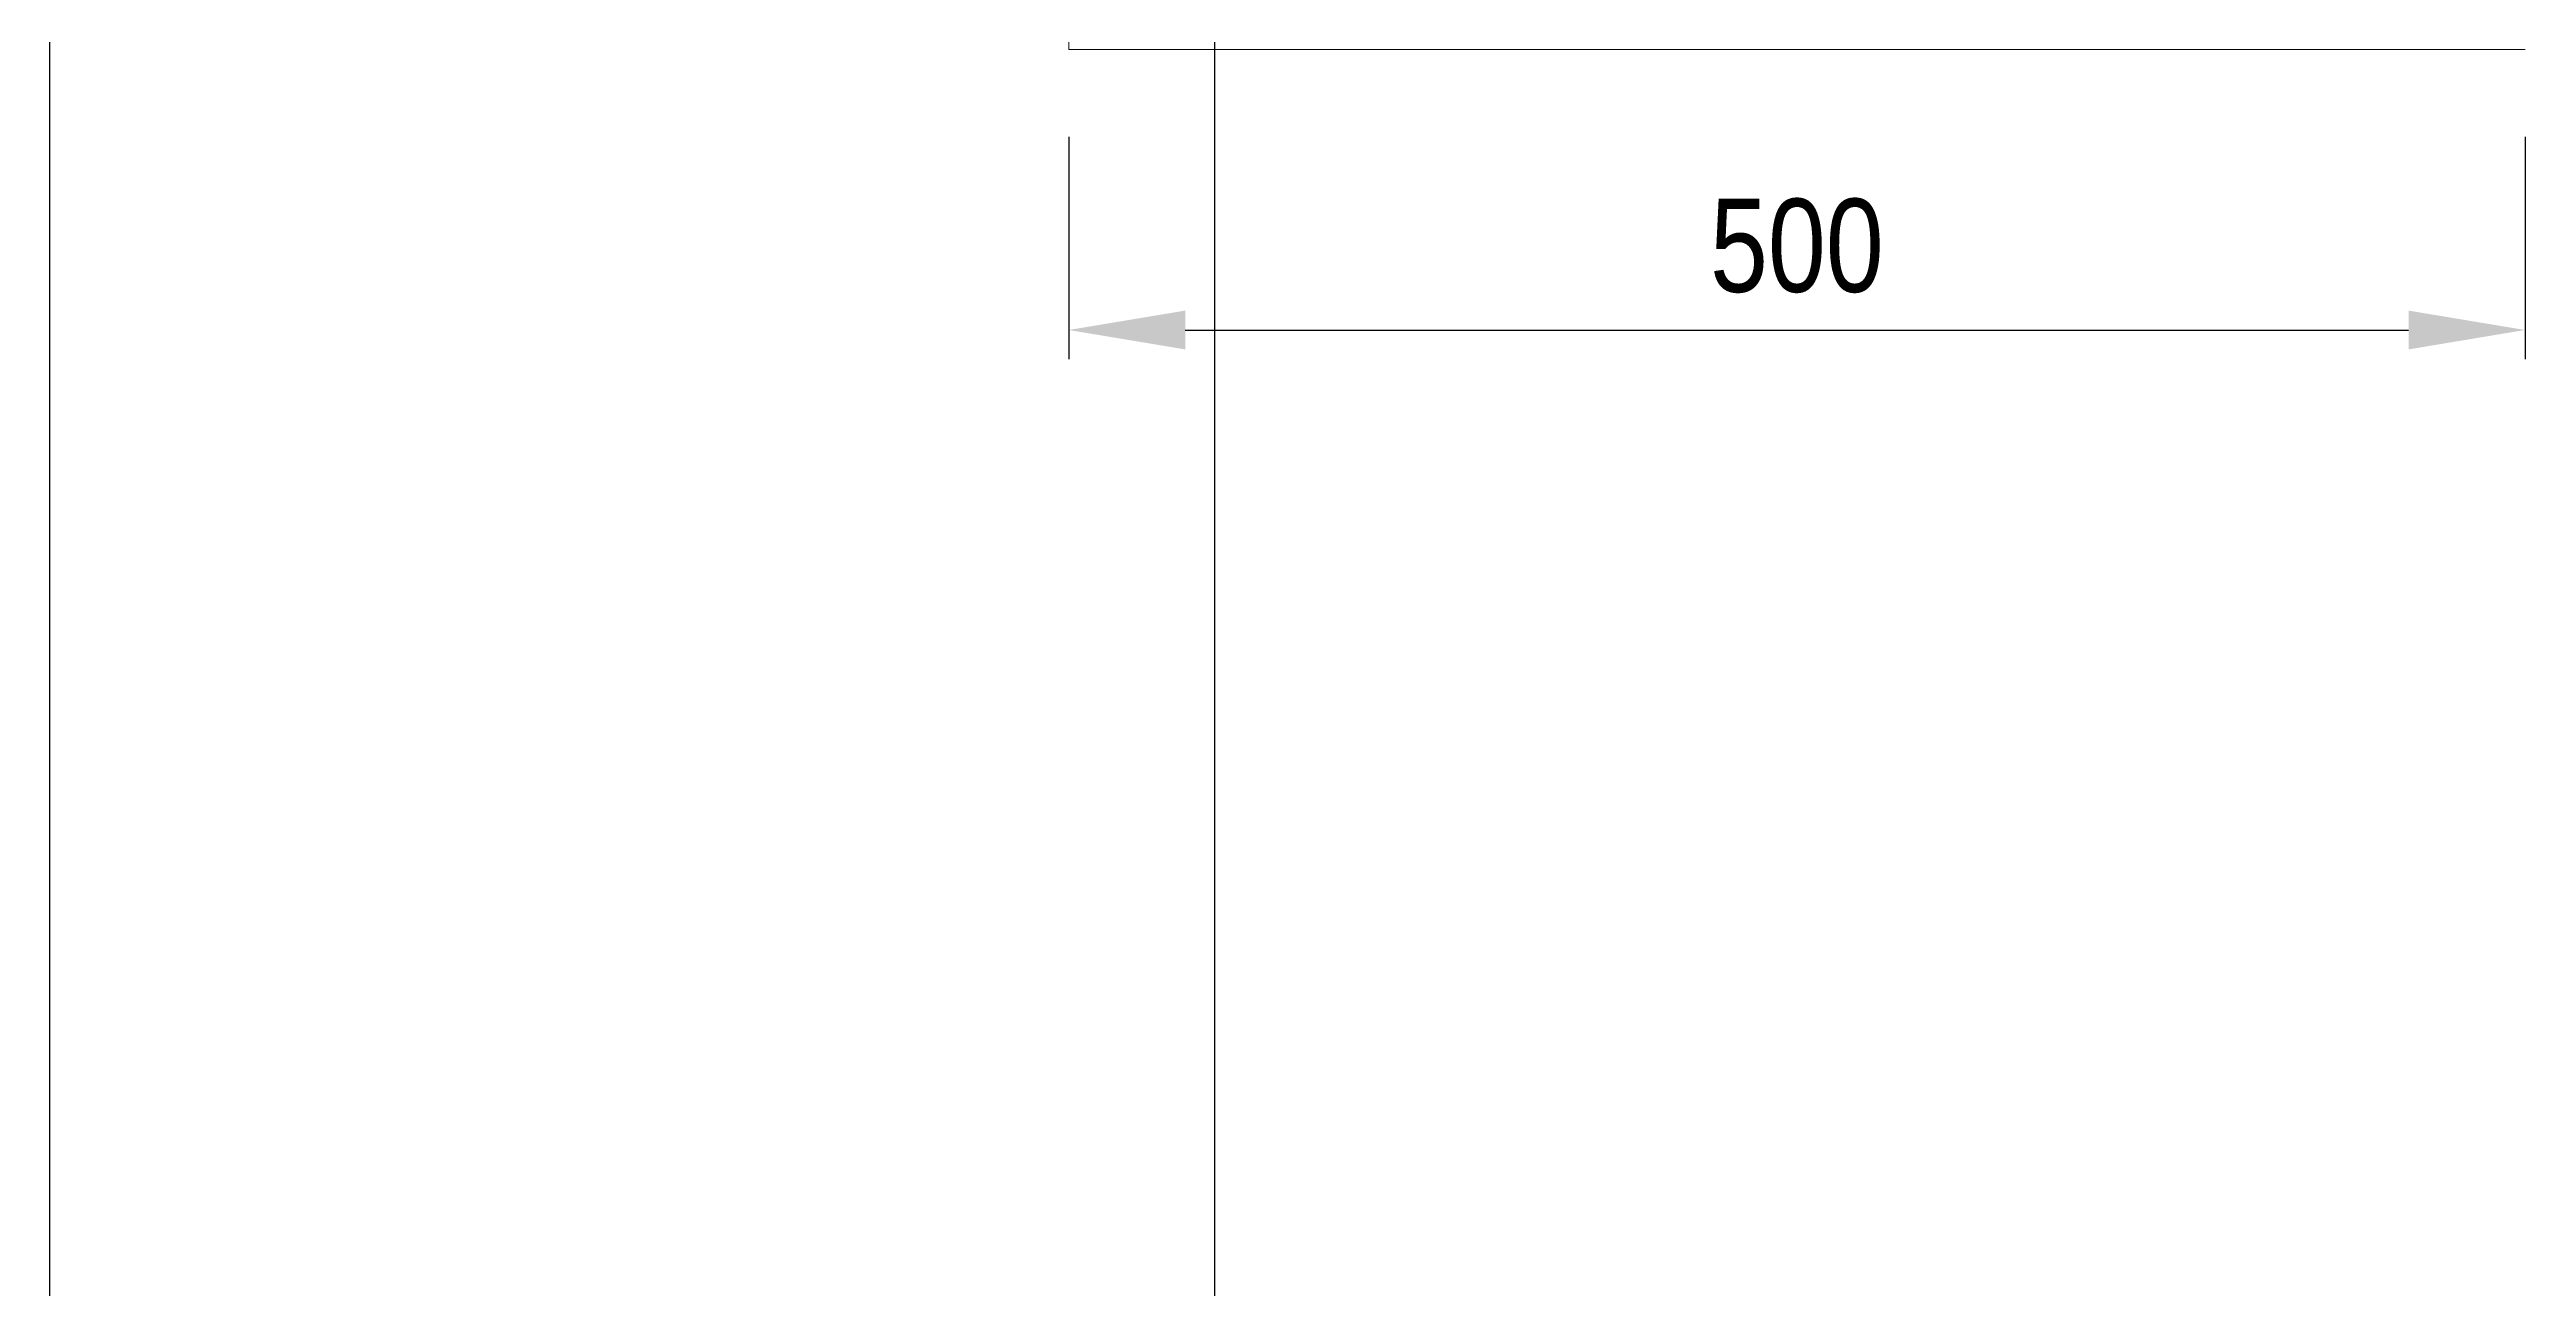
# Model space of a CAD drawing. Header units: millimetres. Extents: x 5064 to 11004, y 3085 to 7285.
# Drawn here: x 5064 to 5915, y 4365 to 4790 of the extents above; entities that cross this region are included whole.
import ezdxf

# ---------------------------------------------------------------- set-up
doc = ezdxf.new("R2010")
doc.units = ezdxf.units.MM
doc.header["$LTSCALE"] = 0.3
doc.layers.add('Nekreslit', color=6, linetype='Continuous', plot=False)
doc.layers.add('SRAFY', color=251, linetype='Continuous', lineweight=13)
doc.styles.add('SEACAD_Arial', font='arial.ttf', dxfattribs={"width": 0.8})
doc.dimstyles.new('ISO-25', dxfattribs={"dimtxt": 1.6, "dimasz": 2, "dimexe": 0.5, "dimexo": 1.5, "dimtad": 1, "dimdec": 0, "dimtxsty": 'SEACAD_Arial', "dimcen": 2, "dimadec": 0, "dimazin": 0, "dimtfac": 1, "dimtdec": 0, "dimtmove": 0, "dimatfit": 3, "dimfxl": 1, "dimarcsym": 0})

# ---------------------------------------------------------------- blocks, each defined once
blk = doc.blocks.new('*D135')
at = {"color": 0, "lineweight": -2, "transparency": 16777216}
for p, q in [((5414.39, 4760.49), (5414.39, 4684.19)), ((5914.45, 4760.49), (5914.45, 4684.19)), ((5454.39, 4694.19), (5874.45, 4694.19))]:
    blk.add_line(p, q, dxfattribs=at)
at = {"color": 0, "transparency": 16777216}
for points in [[(5454.39, 4700.86), (5454.39, 4687.53), (5414.39, 4694.19)], [(5874.45, 4700.86), (5874.45, 4687.53), (5914.45, 4694.19)]]:
    blk.add_solid(points, dxfattribs=at)
at = {"layer": 'Defpoints', "color": 0, "transparency": 16777216}
for p in [(5414.39, 4790.49), (5914.45, 4790.49), (5914.45, 4694.19)]:
    blk.add_point(p, dxfattribs=at)
at = {"color": 0, "transparency": 16777216, "insert": (5664.42, 4723.03), "char_height": 32, "attachment_point": 5, "style": 'SEACAD_Arial'}
blk.add_mtext('500', dxfattribs=at)

msp = doc.modelspace()

# ---------------------------------------------------------------- linework, layer by layer
at = {"layer": 'Nekreslit'}
for points in [[(5064.41, 3085.28), (11004.41, 3085.28), (11004.41, 7285.28), (5064.41, 7285.28)], [(5464.41, 3285.28), (9504.41, 3285.28), (9504.41, 6885.28), (5464.41, 6885.28)]]:
    msp.add_lwpolyline(points, close=True, dxfattribs=at)
at = {"layer": 'SRAFY'}
for p, q in [((5414.4, 4860.48), (5414.39, 4790.49)), ((5414.39, 4790.49), (5914.45, 4790.49))]:
    msp.add_line(p, q, dxfattribs=at)

# ---------------------------------------------------------------- dimensions: what is measured, and where the dimension line sits
dim = msp.add_linear_dim(base=(5914.45, 4694.19), p1=(5414.39, 4790.49), p2=(5914.45, 4790.49), dimstyle='ISO-25', override={"dimscale": 0, "dimrnd": 10})
dim.commit()
dim.dimension.update_dxf_attribs({"geometry": '*D135', "text_midpoint": (5664.42, 4723.03)})

doc.saveas('drawing.dxf')
